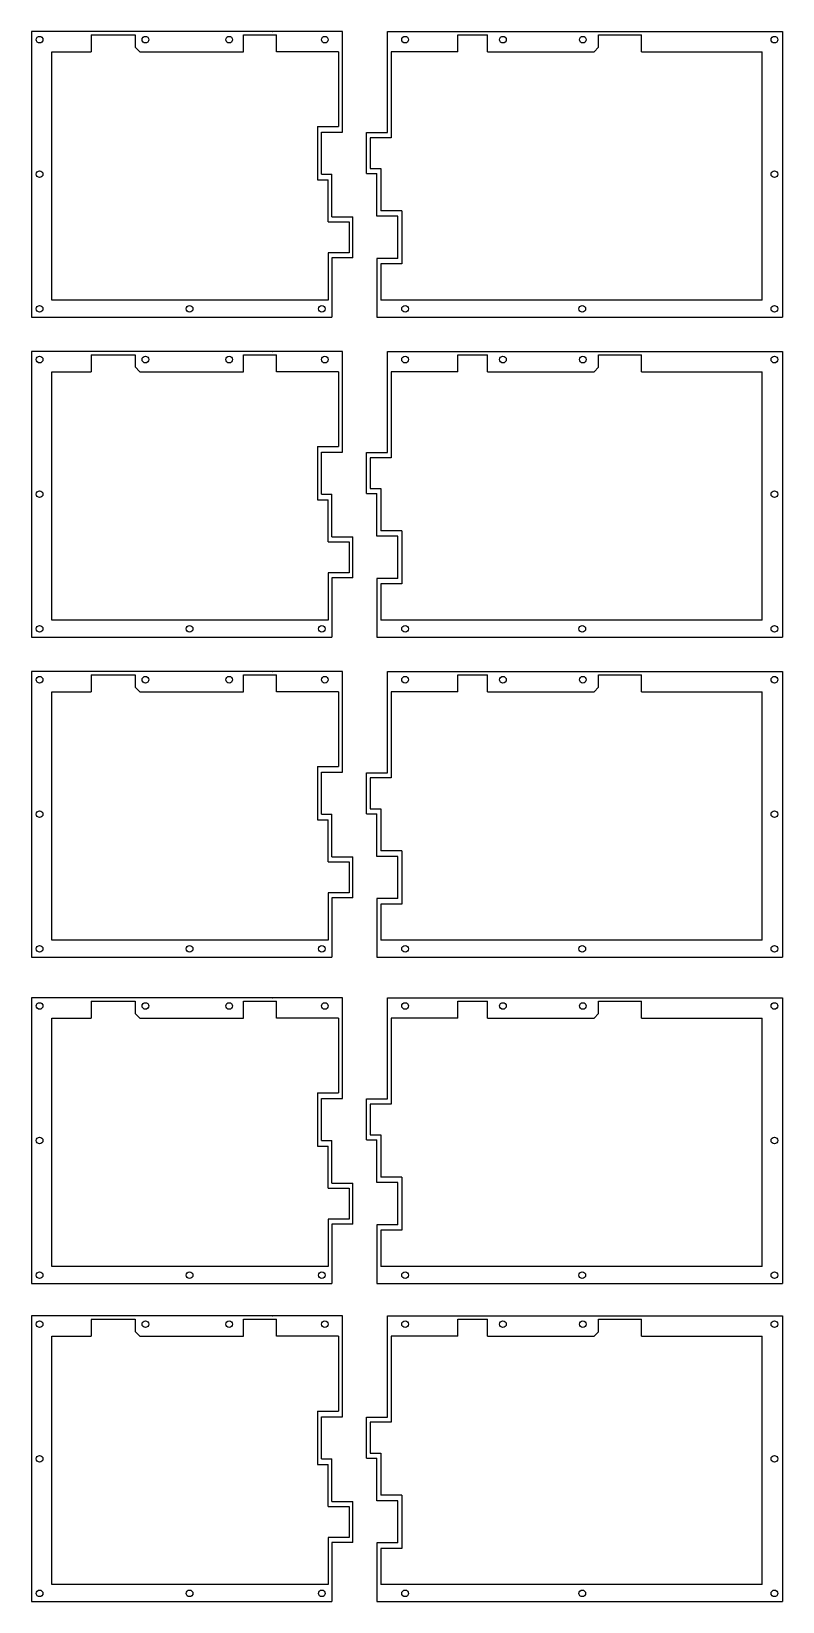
# Model space of a CAD drawing. Extents: x 138 to 479, y 45 to 756.
import ezdxf

# ---------------------------------------------------------------- set-up
doc = ezdxf.new("R2010")
doc.units = 0
doc.header["$MEASUREMENT"] = 0

msp = doc.modelspace()

# ---------------------------------------------------------------- linework, layer by layer
at = {"color": 7, "linetype": 'Continuous'}
for p, q in [((138.43, 755.55), (138.43, 626.3)), ((279.26, 755.55), (138.43, 755.55)), ((165.43, 754.05), (185.43, 754.05)), ((165.43, 754.03), (165.43, 746.35)), ((185.43, 754.05), (185.43, 748.47)), ((234.43, 746.35), (234.43, 754.05)), ((234.43, 754.05), (249.43, 754.05)), ((247.49, 755.55), (247.61, 755.55)), ((249.43, 746.35), (249.43, 754.05)), ((279.26, 709.97), (279.26, 755.55)), ((299.67, 709.73), (299.67, 755.55)), ((299.67, 755.55), (478.59, 755.55)), ((331.46, 746.35), (331.46, 754.05)), ((331.46, 754.05), (344.92, 754.05)), ((344.92, 746.35), (344.92, 754.05)), ((395.21, 754.05), (414.67, 754.05)), ((395.21, 748.42), (395.21, 754.05)), ((414.67, 746.35), (414.67, 754.05)), ((478.59, 755.55), (478.59, 626.3)), ((147.63, 633.98), (147.63, 746.35)), ((147.63, 746.35), (165.43, 746.35)), ((187.58, 746.35), (234.43, 746.35)), ((277.54, 746.35), (249.43, 746.35)), ((277.54, 746.35), (277.54, 712.5)), ((301.39, 746.35), (301.39, 707.45)), ((331.46, 746.35), (301.39, 746.35)), ((344.92, 746.35), (393.25, 746.35)), ((395.21, 748.42), (393.25, 746.35)), ((414.67, 746.35), (469.39, 746.35)), ((469.39, 633.98), (469.39, 746.35)), ((268.01, 712.5), (268.01, 688.4)), ((268.01, 712.5), (277.54, 712.5)), ((269.73, 690.93), (269.73, 709.98)), ((269.74, 709.98), (279.26, 709.97)), ((290.14, 691.18), (290.14, 709.73)), ((290.14, 709.73), (299.67, 709.73)), ((301.39, 707.45), (291.86, 707.45)), ((291.86, 707.45), (291.86, 693.45)), ((269.73, 690.93), (274.5, 690.93)), ((274.5, 671.63), (274.5, 690.93)), ((290.14, 691.18), (294.9, 691.18)), ((291.86, 693.45), (296.63, 693.45)), ((294.9, 671.88), (294.9, 691.18)), ((296.63, 693.45), (296.63, 674.4)), ((268.01, 688.4), (272.77, 688.4)), ((272.77, 669.35), (272.77, 688.4)), ((272.77, 669.35), (282.3, 669.35)), ((274.5, 671.63), (284.02, 671.63)), ((282.3, 669.35), (282.3, 655.35)), ((284.02, 653.08), (284.02, 671.63)), ((304.42, 671.88), (294.9, 671.88)), ((306.15, 674.4), (296.63, 674.4)), ((304.42, 652.83), (304.42, 671.88)), ((306.15, 674.4), (306.15, 650.3)), ((282.3, 655.35), (272.77, 655.35)), ((272.77, 655.35), (272.77, 633.98)), ((284.02, 653.08), (274.5, 653.08)), ((274.5, 653.08), (274.5, 626.3)), ((304.42, 652.83), (294.9, 652.83)), ((294.9, 652.83), (294.9, 626.3)), ((306.15, 650.3), (296.63, 650.3)), ((296.63, 650.3), (296.63, 633.98)), ((272.77, 633.98), (147.63, 633.98)), ((469.39, 633.98), (296.63, 633.98)), ((138.43, 626.3), (274.5, 626.3)), ((294.9, 626.3), (478.59, 626.3)), ((138.43, 610.77), (138.43, 481.51)), ((279.26, 610.77), (138.43, 610.77)), ((165.43, 609.27), (185.43, 609.27)), ((165.43, 609.24), (165.43, 601.57)), ((185.43, 609.27), (185.43, 603.69)), ((234.43, 601.57), (234.43, 609.27)), ((234.43, 609.27), (249.43, 609.27)), ((247.49, 610.77), (247.61, 610.77)), ((249.43, 601.57), (249.43, 609.27)), ((279.26, 565.19), (279.26, 610.77)), ((299.67, 564.94), (299.67, 610.77)), ((299.67, 610.77), (478.59, 610.77)), ((331.46, 601.57), (331.46, 609.27)), ((331.46, 609.27), (344.92, 609.27)), ((344.92, 601.57), (344.92, 609.27)), ((395.21, 609.27), (414.67, 609.27)), ((395.21, 603.63), (395.21, 609.27)), ((414.67, 601.56), (414.67, 609.27)), ((478.59, 610.77), (478.59, 481.51)), ((147.63, 489.19), (147.63, 601.57)), ((147.63, 601.57), (165.43, 601.57)), ((187.58, 601.57), (234.43, 601.57)), ((277.54, 601.57), (249.43, 601.57)), ((277.54, 601.57), (277.54, 567.72)), ((301.39, 601.57), (301.39, 562.66)), ((331.46, 601.57), (301.39, 601.57)), ((344.92, 601.57), (393.25, 601.57)), ((395.21, 603.63), (393.25, 601.57)), ((414.67, 601.56), (469.39, 601.57)), ((469.39, 489.19), (469.39, 601.57)), ((268.01, 567.72), (268.01, 543.61)), ((268.01, 567.72), (277.54, 567.72)), ((269.73, 546.14), (269.73, 565.19)), ((269.74, 565.19), (279.26, 565.19)), ((290.14, 546.39), (290.14, 564.94)), ((290.14, 564.94), (299.67, 564.94)), ((301.39, 562.66), (291.86, 562.66)), ((291.86, 562.66), (291.86, 548.67)), ((291.86, 548.67), (296.63, 548.67)), ((296.63, 548.67), (296.63, 529.62)), ((268.01, 543.61), (272.77, 543.61)), ((269.73, 546.14), (274.5, 546.14)), ((272.77, 524.57), (272.77, 543.61)), ((274.5, 526.84), (274.5, 546.14)), ((290.14, 546.39), (294.9, 546.39)), ((294.9, 527.09), (294.9, 546.39)), ((274.5, 526.84), (284.02, 526.84)), ((284.02, 508.29), (284.02, 526.84)), ((304.42, 527.09), (294.9, 527.09)), ((306.15, 529.62), (296.63, 529.62)), ((304.42, 508.04), (304.42, 527.09)), ((306.15, 529.62), (306.15, 505.52)), ((272.77, 524.57), (282.3, 524.57)), ((282.3, 524.57), (282.3, 510.57)), ((282.3, 510.57), (272.77, 510.57)), ((272.77, 510.57), (272.77, 489.19)), ((284.02, 508.29), (274.5, 508.29)), ((274.5, 508.29), (274.5, 481.51)), ((304.42, 508.04), (294.9, 508.04)), ((294.9, 508.04), (294.9, 481.51)), ((306.15, 505.52), (296.63, 505.52)), ((296.63, 505.52), (296.63, 489.19)), ((272.77, 489.19), (147.63, 489.19)), ((469.39, 489.19), (296.63, 489.19)), ((138.43, 481.51), (274.5, 481.51)), ((294.9, 481.51), (478.59, 481.51)), ((138.43, 465.92), (138.43, 336.67)), ((279.26, 465.92), (138.43, 465.92)), ((165.43, 464.42), (185.43, 464.42)), ((165.43, 464.4), (165.43, 456.72)), ((185.43, 464.42), (185.43, 458.84)), ((234.43, 456.72), (234.43, 464.42)), ((234.43, 464.42), (249.43, 464.42)), ((247.49, 465.92), (247.61, 465.92)), ((249.43, 456.72), (249.43, 464.42)), ((279.26, 420.35), (279.26, 465.92)), ((299.67, 420.1), (299.67, 465.92)), ((299.67, 465.92), (478.59, 465.92)), ((331.46, 456.72), (331.46, 464.42)), ((331.46, 464.42), (344.92, 464.42)), ((344.92, 456.72), (344.92, 464.42)), ((395.21, 464.42), (414.67, 464.42)), ((395.21, 458.79), (395.21, 464.42)), ((414.67, 456.72), (414.67, 464.42)), ((478.59, 465.92), (478.59, 336.67)), ((147.63, 344.35), (147.63, 456.72)), ((147.63, 456.72), (165.43, 456.72)), ((187.58, 456.72), (234.43, 456.72)), ((277.54, 456.72), (249.43, 456.72)), ((277.54, 456.72), (277.54, 422.87)), ((301.39, 456.72), (301.39, 417.82)), ((331.46, 456.72), (301.39, 456.72)), ((344.92, 456.72), (393.25, 456.72)), ((395.21, 458.79), (393.25, 456.72)), ((414.67, 456.72), (469.39, 456.72)), ((469.39, 344.35), (469.39, 456.72)), ((268.01, 422.87), (268.01, 398.77)), ((268.01, 422.87), (277.54, 422.87)), ((269.73, 401.3), (269.73, 420.35)), ((269.74, 420.35), (279.26, 420.35)), ((290.14, 401.55), (290.14, 420.1)), ((290.14, 420.1), (299.67, 420.1)), ((301.39, 417.82), (291.86, 417.82)), ((291.86, 417.82), (291.86, 403.82)), ((268.01, 398.77), (272.77, 398.77)), ((269.73, 401.3), (274.5, 401.3)), ((272.77, 379.72), (272.77, 398.77)), ((274.5, 382), (274.5, 401.3)), ((290.14, 401.55), (294.9, 401.55)), ((291.86, 403.82), (296.63, 403.82)), ((294.9, 382.25), (294.9, 401.55)), ((296.63, 403.82), (296.63, 384.77)), ((306.15, 384.77), (296.63, 384.77)), ((306.15, 384.77), (306.15, 360.68)), ((272.77, 379.72), (282.3, 379.72)), ((274.5, 382), (284.02, 382)), ((282.3, 379.72), (282.3, 365.72)), ((284.02, 363.45), (284.02, 382)), ((304.42, 382.25), (294.9, 382.25)), ((304.42, 363.2), (304.42, 382.25)), ((282.3, 365.72), (272.77, 365.72)), ((272.77, 365.72), (272.77, 344.35)), ((284.02, 363.45), (274.5, 363.45)), ((274.5, 363.45), (274.5, 336.67)), ((304.42, 363.2), (294.9, 363.2)), ((294.9, 363.2), (294.9, 336.67)), ((306.15, 360.68), (296.63, 360.68)), ((296.63, 360.68), (296.63, 344.35)), ((272.77, 344.35), (147.63, 344.35)), ((469.39, 344.35), (296.63, 344.35)), ((138.43, 336.67), (274.5, 336.67)), ((294.9, 336.67), (478.59, 336.67)), ((138.43, 318.28), (138.43, 189.03)), ((279.26, 318.28), (138.43, 318.28)), ((165.43, 316.78), (185.43, 316.78)), ((165.43, 316.76), (165.43, 309.08)), ((185.43, 316.78), (185.43, 311.2)), ((234.43, 309.08), (234.43, 316.78)), ((234.43, 316.78), (249.43, 316.78)), ((247.49, 318.28), (247.61, 318.28)), ((249.43, 309.08), (249.43, 316.78)), ((279.26, 272.7), (279.26, 318.28)), ((299.67, 272.45), (299.67, 318.28)), ((299.67, 318.28), (478.59, 318.28)), ((331.46, 309.08), (331.46, 316.78)), ((331.46, 316.78), (344.92, 316.78)), ((344.92, 309.08), (344.92, 316.78)), ((395.21, 316.78), (414.67, 316.78)), ((395.21, 311.15), (395.21, 316.78)), ((414.67, 309.08), (414.67, 316.78)), ((478.59, 318.28), (478.59, 189.03)), ((147.63, 196.71), (147.63, 309.08)), ((147.63, 309.08), (165.43, 309.08)), ((187.58, 309.08), (234.43, 309.08)), ((277.54, 309.08), (249.43, 309.08)), ((277.54, 309.08), (277.54, 275.23)), ((301.39, 309.08), (301.39, 270.18)), ((331.46, 309.08), (301.39, 309.08)), ((344.92, 309.08), (393.25, 309.08)), ((395.21, 311.15), (393.25, 309.08)), ((414.67, 309.08), (469.39, 309.08)), ((469.39, 196.71), (469.39, 309.08)), ((268.01, 275.23), (268.01, 251.13)), ((268.01, 275.23), (277.54, 275.23)), ((269.73, 253.65), (269.73, 272.7)), ((269.74, 272.7), (279.26, 272.7)), ((290.14, 253.9), (290.14, 272.45)), ((290.14, 272.45), (299.67, 272.45)), ((301.39, 270.18), (291.86, 270.18)), ((291.86, 270.18), (291.86, 256.18)), ((291.86, 256.18), (296.63, 256.18)), ((296.63, 256.18), (296.63, 237.13)), ((268.01, 251.13), (272.77, 251.13)), ((269.73, 253.65), (274.5, 253.65)), ((272.77, 232.08), (272.77, 251.13)), ((274.5, 234.35), (274.5, 253.65)), ((290.14, 253.9), (294.9, 253.9)), ((294.9, 234.61), (294.9, 253.9)), ((304.42, 234.61), (294.9, 234.61)), ((306.15, 237.13), (296.63, 237.13)), ((304.42, 215.56), (304.42, 234.61)), ((306.15, 237.13), (306.15, 213.03)), ((272.77, 232.08), (282.3, 232.08)), ((274.5, 234.35), (284.02, 234.35)), ((282.3, 232.08), (282.3, 218.08)), ((284.02, 215.81), (284.02, 234.35)), ((282.3, 218.08), (272.77, 218.08)), ((272.77, 218.08), (272.77, 196.71)), ((284.02, 215.81), (274.5, 215.81)), ((274.5, 215.81), (274.5, 189.03)), ((304.42, 215.56), (294.9, 215.56)), ((294.9, 215.56), (294.9, 189.03)), ((306.15, 213.03), (296.63, 213.03)), ((296.63, 213.03), (296.63, 196.71)), ((272.77, 196.71), (147.63, 196.71)), ((469.39, 196.71), (296.63, 196.71)), ((138.43, 189.03), (274.5, 189.03)), ((294.9, 189.03), (478.59, 189.03)), ((138.43, 174.27), (138.43, 45.02)), ((279.26, 174.27), (138.43, 174.27)), ((165.43, 172.77), (185.43, 172.77)), ((165.43, 172.74), (165.43, 165.07)), ((185.43, 172.77), (185.43, 167.19)), ((234.43, 165.07), (234.43, 172.77)), ((234.43, 172.77), (249.43, 172.77)), ((247.49, 174.27), (247.61, 174.27)), ((249.43, 165.07), (249.43, 172.77)), ((279.26, 128.69), (279.26, 174.27)), ((299.67, 128.44), (299.67, 174.27)), ((299.67, 174.27), (478.59, 174.27)), ((331.46, 165.07), (331.46, 172.77)), ((331.46, 172.77), (344.92, 172.77)), ((344.92, 165.07), (344.92, 172.77)), ((395.21, 172.77), (414.67, 172.77)), ((395.21, 167.14), (395.21, 172.77)), ((414.67, 165.06), (414.67, 172.77)), ((478.59, 174.27), (478.59, 45.02)), ((147.63, 52.7), (147.63, 165.07)), ((147.63, 165.07), (165.43, 165.07)), ((187.58, 165.07), (234.43, 165.07)), ((277.54, 165.07), (249.43, 165.07)), ((277.54, 165.07), (277.54, 131.22)), ((301.39, 165.07), (301.39, 126.17)), ((331.46, 165.07), (301.39, 165.07)), ((344.92, 165.07), (393.25, 165.07)), ((395.21, 167.14), (393.25, 165.07)), ((414.67, 165.06), (469.39, 165.07)), ((469.39, 52.7), (469.39, 165.07)), ((268.01, 131.22), (268.01, 107.12)), ((268.01, 131.22), (277.54, 131.22)), ((269.73, 109.64), (269.73, 128.69)), ((269.74, 128.69), (279.26, 128.69)), ((290.14, 109.89), (290.14, 128.44)), ((290.14, 128.44), (299.67, 128.44)), ((301.39, 126.17), (291.86, 126.17)), ((291.86, 126.17), (291.86, 112.17)), ((268.01, 107.12), (272.77, 107.12)), ((269.73, 109.64), (274.5, 109.64)), ((272.77, 88.07), (272.77, 107.12)), ((274.5, 90.34), (274.5, 109.64)), ((290.14, 109.89), (294.9, 109.89)), ((291.86, 112.17), (296.63, 112.17)), ((294.9, 90.59), (294.9, 109.89)), ((296.63, 112.17), (296.63, 93.12)), ((306.15, 93.12), (296.63, 93.12)), ((306.15, 93.12), (306.15, 69.02)), ((272.77, 88.07), (282.3, 88.07)), ((274.5, 90.34), (284.02, 90.34)), ((282.3, 88.07), (282.3, 74.07)), ((284.02, 71.79), (284.02, 90.34)), ((304.42, 90.59), (294.9, 90.59)), ((304.42, 71.54), (304.42, 90.59)), ((282.3, 74.07), (272.77, 74.07)), ((272.77, 74.07), (272.77, 52.7)), ((284.02, 71.79), (274.5, 71.79)), ((274.5, 71.79), (274.5, 45.02)), ((304.42, 71.54), (294.9, 71.54)), ((294.9, 71.54), (294.9, 45.02)), ((306.15, 69.02), (296.63, 69.02)), ((296.63, 69.02), (296.63, 52.7)), ((272.77, 52.7), (147.63, 52.7)), ((469.39, 52.7), (296.63, 52.7)), ((138.43, 45.02), (274.5, 45.02)), ((294.9, 45.02), (478.59, 45.02))]:
    msp.add_line(p, q, dxfattribs=at)
at = {"color": 7, "linetype": 'Continuous', "true_color": 0xffffff}
for p, q in [((185.43, 748.47), (187.58, 746.35)), ((185.43, 603.69), (187.58, 601.57)), ((185.43, 458.84), (187.58, 456.72)), ((185.43, 311.2), (187.58, 309.08)), ((185.43, 167.19), (187.58, 165.07))]:
    msp.add_line(p, q, dxfattribs=at)
at = {"color": 7, "linetype": 'Continuous'}
for centre in [(142.17, 751.81), (190.04, 751.81), (227.98, 751.81), (271.3, 751.81), (307.63, 751.81), (351.97, 751.81), (388.16, 751.81), (474.85, 751.81), (142.17, 690.93), (474.85, 690.93), (142.17, 630.04), (210.08, 630.04), (270, 630.04), (307.63, 630.04), (387.89, 630.04), (474.85, 630.04), (142.17, 607.03), (190.04, 607.03), (227.98, 607.03), (271.3, 607.03), (307.63, 607.03), (351.97, 607.03), (388.16, 607.03), (474.85, 607.03), (142.17, 546.14), (474.85, 546.14), (142.17, 485.25), (210.08, 485.25), (270, 485.25), (307.63, 485.25), (387.89, 485.25), (474.85, 485.25), (142.17, 462.19), (190.04, 462.19), (227.98, 462.19), (271.3, 462.19), (307.63, 462.19), (351.97, 462.19), (388.16, 462.19), (474.85, 462.19), (142.17, 401.3), (474.85, 401.3), (142.17, 340.41), (210.08, 340.41), (270, 340.41), (307.63, 340.41), (387.89, 340.41), (474.85, 340.41), (142.17, 314.54), (190.04, 314.54), (227.98, 314.54), (271.3, 314.54), (307.63, 314.54), (351.97, 314.54), (388.16, 314.54), (474.85, 314.54), (142.17, 253.65), (474.85, 253.65), (142.17, 192.77), (210.08, 192.77), (270, 192.77), (307.63, 192.77), (387.89, 192.77), (474.85, 192.77), (142.17, 170.53), (190.04, 170.53), (227.98, 170.53), (271.3, 170.53), (307.63, 170.53), (351.97, 170.53), (388.16, 170.53), (474.85, 170.53), (142.17, 109.64), (474.85, 109.64), (142.17, 48.75), (210.08, 48.75), (270, 48.75), (307.63, 48.75), (387.89, 48.75), (474.85, 48.75)]:
    msp.add_circle(centre, 1.5, dxfattribs=at)

doc.saveas('drawing.dxf')
